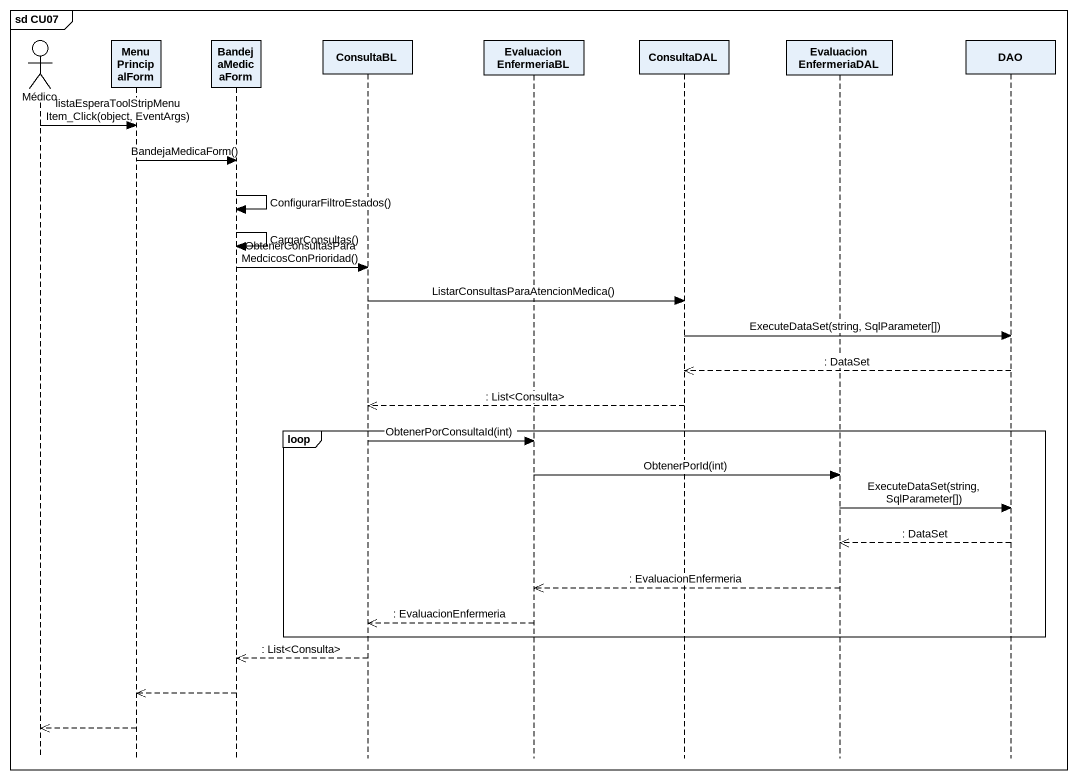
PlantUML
@startuml
mainframe sd CU07
hide footbox
actor Médico
participant MenuPrincipalForm
participant BandejaMedicaForm
participant ConsultaBL
participant EvaluacionEnfermeriaBL
participant ConsultaDAL
participant EvaluacionEnfermeriaDAL
participant DAO

Médico -> MenuPrincipalForm : listaEsperaToolStripMenuItem_Click(object, EventArgs)
MenuPrincipalForm -> BandejaMedicaForm : BandejaMedicaForm()
BandejaMedicaForm -> BandejaMedicaForm : ConfigurarFiltroEstados()
BandejaMedicaForm -> BandejaMedicaForm : CargarConsultas()
BandejaMedicaForm -> ConsultaBL : ObtenerConsultasParaMedcicosConPrioridad()
ConsultaBL -> ConsultaDAL : ListarConsultasParaAtencionMedica()
ConsultaDAL -> DAO : ExecuteDataSet(string, SqlParameter[])
DAO -->> ConsultaDAL : : DataSet
ConsultaDAL -->> ConsultaBL : : List<Consulta>
loop
  ConsultaBL -> EvaluacionEnfermeriaBL : ObtenerPorConsultaId(int)
  EvaluacionEnfermeriaBL -> EvaluacionEnfermeriaDAL : ObtenerPorId(int)
  EvaluacionEnfermeriaDAL -> DAO : ExecuteDataSet(string, SqlParameter[])
  DAO -->> EvaluacionEnfermeriaDAL : : DataSet
  EvaluacionEnfermeriaDAL -->> EvaluacionEnfermeriaBL : : EvaluacionEnfermeria
  EvaluacionEnfermeriaBL -->> ConsultaBL : : EvaluacionEnfermeria
end
ConsultaBL -->> BandejaMedicaForm : : List<Consulta>
BandejaMedicaForm -->> MenuPrincipalForm
MenuPrincipalForm -->> Médico
@enduml
